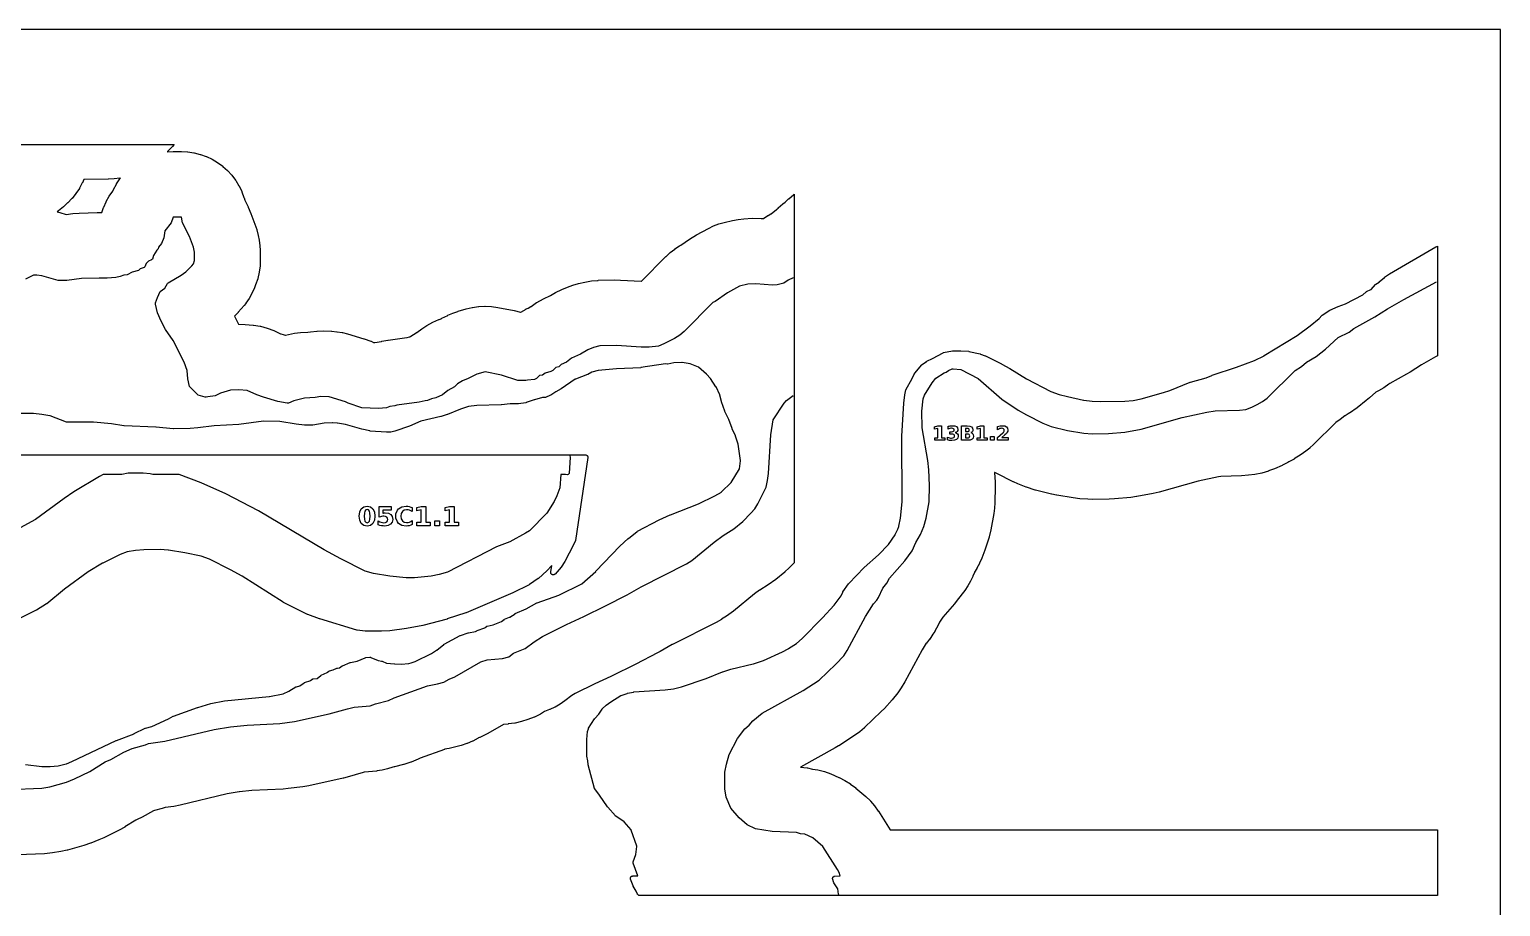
# Model space of a CAD drawing. Header units: millimetres. Extents: x 0 to 841, y 0 to 594.
# Drawn here: x 392.9 to 841, y 326.8 to 594 of the extents above; entities that cross this region are included whole.
import ezdxf

# ---------------------------------------------------------------- set-up
doc = ezdxf.new("R2010")
doc.units = ezdxf.units.MM
for name, color, linetype in [('CUT', 1, 'Continuous'), ('ENGRAVE', 5, 'Continuous'), ('SHEET_EDGE_DO_NOT_CUT', 8, 'Continuous')]:
    doc.layers.add(name, color=color, linetype=linetype)

msp = doc.modelspace()

# ---------------------------------------------------------------- linework, layer by layer
at = {"layer": 'CUT'}
for points in [[(258.76, 558.94), (437, 558.94), (436.52, 558.35), (436.49, 558.31), (435.05, 556.88), (435.03, 556.86), (434.86, 556.7), (434.85, 556.7), (434.86, 556.7), (436.66, 556.78), (436.68, 556.78), (439.15, 556.78), (439.18, 556.78), (441.09, 556.69), (441.14, 556.68), (443.02, 556.41), (443.06, 556.4), (444.91, 555.94), (444.96, 555.92), (446.75, 555.29), (446.79, 555.27), (448.51, 554.46), (448.55, 554.44), (450.19, 553.47), (450.23, 553.44), (451.76, 552.32), (451.8, 552.29), (453.21, 551.02), (453.25, 550.98), (454.53, 549.58), (454.56, 549.55), (455.7, 548.03), (455.73, 547.99), (456.72, 546.36), (456.74, 546.32), (457.57, 544.61), (457.59, 544.57), (458.24, 542.78), (458.26, 542.74), (458.46, 541.98), (458.46, 541.97), (458.46, 541.95), (459.49, 539.93), (459.5, 539.9), (460.37, 537.94), (460.38, 537.92), (461.59, 534.69), (461.6, 534.67), (462.15, 533), (462.16, 532.95), (462.55, 531.24), (462.56, 531.22), (462.83, 529.75), (462.83, 529.73), (463.05, 528.19), (463.05, 528.15), (463.15, 526.6), (463.15, 526.58), (463.21, 524.04), (463.21, 524.02), (463.15, 522.05), (463.15, 522), (462.9, 520.06), (462.89, 520.01), (462.45, 518.11), (462.43, 518.06), (461.8, 516.2), (461.79, 516.17), (461.42, 515.24), (461.41, 515.22), (460.69, 513.61), (460.67, 513.57), (459.81, 512.05), (459.78, 512.01), (458.78, 510.56), (458.77, 510.54), (458.3, 509.92), (458.27, 509.89), (456.48, 507.83), (456.45, 507.8), (455.32, 506.68), (455.32, 506.67), (455.32, 506.66), (456.56, 504.19), (456.57, 504.18), (456.58, 504.18), (458.61, 504.12), (458.64, 504.12), (461.09, 503.88), (461.12, 503.87), (463.2, 503.56), (463.26, 503.55), (465.28, 503.01), (465.34, 502.99), (467.31, 502.24), (467.33, 502.23), (469.42, 501.3), (469.44, 501.29), (470.17, 501.04), (470.18, 501.04), (470.84, 500.84), (470.86, 500.84), (470.87, 500.84), (471.83, 501.08), (471.85, 501.09), (473.63, 501.44), (473.68, 501.45), (475.48, 501.64), (475.5, 501.64), (477.69, 501.77), (477.71, 501.77), (478.48, 501.9), (478.5, 501.9), (480.45, 502.12), (480.49, 502.12), (482.45, 502.14), (482.47, 502.14), (484.94, 502.04), (484.96, 502.04), (486.56, 501.91), (486.6, 501.9), (488.18, 501.64), (488.22, 501.64), (489.78, 501.25), (489.8, 501.24), (494.78, 499.78), (494.81, 499.77), (496.89, 499.03), (496.94, 499.01), (497.7, 498.63), (497.71, 498.63), (497.72, 498.63), (498.12, 498.61), (498.13, 498.61), (498.14, 498.61), (500.1, 498.95), (500.12, 498.96), (500.22, 498.99), (500.27, 499), (502.1, 499.33), (502.12, 499.34), (507.9, 500.12), (507.93, 500.13), (508.69, 500.31), (508.71, 500.32), (508.76, 500.33), (508.77, 500.33), (508.77, 500.33), (508.78, 500.33), (508.79, 500.34), (509.04, 500.53), (509.08, 500.56), (510.67, 501.52), (510.68, 501.53), (510.69, 501.54), (510.82, 501.65), (510.86, 501.68), (512.44, 502.81), (512.46, 502.83), (513.96, 503.79), (513.98, 503.81), (515.73, 504.81), (515.78, 504.84), (517.63, 505.66), (517.65, 505.67), (518.47, 505.98), (518.49, 505.99), (520.32, 506.89), (520.34, 506.9), (521.84, 507.56), (521.88, 507.58), (523.43, 508.11), (523.45, 508.12), (525.93, 508.86), (525.95, 508.87), (527.8, 509.32), (527.85, 509.33), (529.72, 509.6), (529.77, 509.61), (531.65, 509.7), (531.7, 509.7), (533.59, 509.61), (533.64, 509.6), (535.52, 509.32), (535.54, 509.32), (540.5, 508.35), (540.52, 508.34), (542.47, 507.84), (542.48, 507.83), (542.49, 507.84), (542.55, 507.88), (542.59, 507.91), (544.18, 508.81), (544.22, 508.83), (544.76, 509.08), (544.78, 509.09), (545.66, 509.58), (545.68, 509.59), (547.37, 510.79), (547.42, 510.82), (549.51, 511.95), (549.53, 511.97), (551.58, 512.92), (551.59, 512.93), (553.16, 513.81), (553.18, 513.82), (555.05, 514.74), (555.08, 514.75), (556.78, 515.48), (556.8, 515.49), (558.41, 516.1), (558.45, 516.11), (560.1, 516.58), (560.12, 516.58), (562.06, 517.04), (562.09, 517.04), (564.08, 517.4), (564.13, 517.41), (566.16, 517.56), (566.18, 517.57), (571.19, 517.69), (571.21, 517.69), (572.91, 517.65), (572.93, 517.65), (579.27, 517.26), (579.28, 517.26), (579.29, 517.27), (586.78, 524.84), (586.8, 524.86), (588.06, 526.02), (588.09, 526.05), (589.44, 527.09), (589.47, 527.12), (590.9, 528.04), (590.94, 528.06), (591.34, 528.27), (591.36, 528.29), (593.97, 530.13), (594, 530.15), (596.06, 531.42), (596.08, 531.44), (599.71, 533.38), (599.73, 533.39), (601.25, 534.12), (601.29, 534.14), (602.87, 534.74), (602.91, 534.75), (604.54, 535.21), (604.56, 535.22), (607.04, 535.81), (607.06, 535.81), (608.75, 536.14), (608.79, 536.14), (610.5, 536.32), (610.53, 536.32), (613.02, 536.46), (613.06, 536.46), (615.73, 536.44), (615.76, 536.43), (616.43, 536.38), (616.45, 536.38), (616.46, 536.39), (616.5, 536.41), (616.52, 536.42), (617.84, 537.3), (617.89, 537.33), (618.75, 537.79), (618.76, 537.79), (618.78, 537.81), (618.78, 537.81), (618.81, 537.83), (620.49, 539.12), (620.51, 539.14), (620.68, 539.3), (620.68, 539.31), (620.92, 539.56), (620.96, 539.6), (622.4, 540.84), (622.43, 540.87), (623.12, 541.36), (623.13, 541.37), (623.14, 541.38), (624.15, 542.39), (624.18, 542.42), (625.71, 543.67), (625.75, 543.7), (625.84, 543.77), (625.84, 431.46), (624.32, 429.95), (624.31, 429.93), (622.97, 428.72), (622.96, 428.7), (620.24, 426.44), (620.21, 426.42), (617.92, 424.78), (617.89, 424.76), (615.33, 423.18), (615.31, 423.17), (613.73, 422.03), (613.72, 422.02), (607.36, 416.77), (607.33, 416.75), (605.27, 415.27), (605.24, 415.25), (603.72, 414.29), (603.7, 414.28), (602.08, 413.37), (602.06, 413.36), (588.73, 406.65), (588.71, 406.65), (585.05, 404.51), (585.04, 404.51), (584.2, 404.05), (584.19, 404.04), (577.62, 400.63), (577.61, 400.63), (577.24, 400.44), (577.23, 400.44), (570.62, 397.18), (570.61, 397.18), (569.98, 396.88), (569.97, 396.88), (565.1, 394.69), (565.09, 394.69), (559.17, 391.71), (559.14, 391.7), (558.14, 391.05), (558.12, 391.04), (556, 389.43), (555.98, 389.42), (554.54, 388.43), (554.51, 388.41), (553, 387.55), (552.96, 387.53), (551.37, 386.81), (551.35, 386.81), (549.8, 386.18), (549.79, 386.18), (549.78, 386.17), (548.6, 385.43), (548.55, 385.41), (546.72, 384.51), (546.67, 384.49), (544.73, 383.79), (544.71, 383.78), (542.82, 383.2), (542.79, 383.2), (540.81, 382.7), (540.76, 382.69), (538.74, 382.41), (538.72, 382.4), (537.35, 382.28), (537.33, 382.28), (537.32, 382.27), (532.51, 379.5), (532.48, 379.49), (530.04, 378.29), (530, 378.28), (529.72, 378.16), (529.71, 378.16), (529.7, 378.15), (529.56, 378.07), (529.54, 378.06), (527.92, 377.18), (527.88, 377.16), (526.2, 376.44), (526.15, 376.42), (524.4, 375.85), (524.38, 375.85), (522.39, 375.31), (522.37, 375.31), (520.78, 374.95), (520.76, 374.94), (519.37, 374.69), (519.36, 374.68), (519.35, 374.68), (511.94, 371.99), (511.91, 371.98), (511.31, 371.68), (511.29, 371.67), (509.16, 370.75), (509.11, 370.73), (506.89, 370.06), (506.86, 370.05), (504.06, 369.39), (504.03, 369.38), (503.58, 369.22), (503.56, 369.21), (501.99, 368.71), (501.95, 368.7), (500.36, 368.33), (500.32, 368.32), (498.69, 368.09), (498.67, 368.08), (494.88, 367.7), (494.85, 367.7), (494.52, 367.63), (494.51, 367.62), (489.65, 366.24), (489.63, 366.24), (488.52, 365.95), (488.5, 365.95), (478.01, 363.61), (477.99, 363.6), (476.17, 363.29), (476.14, 363.28), (471.73, 362.72), (471.71, 362.72), (470.19, 362.59), (470.17, 362.59), (460.68, 362.13), (460.67, 362.13), (456.84, 361.74), (456.82, 361.74), (453.16, 361.11), (453.14, 361.11), (438.85, 357.69), (438.82, 357.69), (436.87, 357.32), (436.84, 357.32), (434.22, 356.97), (434.21, 356.97), (434.2, 356.96), (433.37, 356.71), (433.35, 356.7), (430.98, 356.07), (430.97, 356.07), (430.96, 356.07), (430.68, 355.94), (430.66, 355.93), (427.26, 354.07), (427.24, 354.06), (425.7, 353.31), (425.68, 353.3), (425.31, 353.14), (425.3, 353.13), (425.29, 353.13), (421.95, 351.03), (421.93, 351.02), (420.2, 350.05), (420.18, 350.04), (415.55, 347.74), (415.53, 347.73), (414.06, 347.08), (414.04, 347.07), (411.56, 346.08), (411.53, 346.07), (409.45, 345.38), (409.42, 345.37), (404.45, 344), (404.42, 344), (402.45, 343.56), (402.42, 343.56), (399.95, 343.15), (399.92, 343.14), (397.47, 342.89), (397.44, 342.89), (389.24, 342.56)], [(391.7, 370.05), (396.67, 369.45), (396.7, 369.45), (399.17, 369.45), (399.2, 369.46), (401.62, 369.69), (401.66, 369.7), (404.13, 370.31), (404.16, 370.32), (405.82, 370.93), (405.84, 370.94), (419.35, 377.38), (419.39, 377.39), (424.8, 379.45), (424.82, 379.46), (428.12, 381.09), (428.17, 381.11), (428.23, 381.13), (430.19, 381.61), (430.2, 381.62), (430.21, 381.62), (435.28, 383.97), (435.3, 383.98), (436.69, 384.77), (436.73, 384.79), (436.77, 384.81), (444.13, 387.48), (444.16, 387.48), (448.13, 388.67), (448.18, 388.69), (452.27, 389.46), (452.31, 389.46), (465.96, 390.8), (465.98, 390.81), (470.19, 391.58), (470.21, 391.59), (470.22, 391.59), (471.94, 392.37), (471.96, 392.38), (474.09, 393.69), (474.14, 393.72), (474.2, 393.74), (475.22, 394.06), (475.23, 394.07), (475.24, 394.07), (476.62, 394.96), (476.67, 394.99), (476.72, 395.01), (478.58, 395.7), (478.59, 395.71), (478.6, 395.71), (479.07, 396.06), (479.11, 396.09), (479.16, 396.12), (479.21, 396.13), (479.26, 396.15), (479.32, 396.16), (480.5, 396.27), (480.52, 396.28), (480.53, 396.28), (481.62, 397.17), (481.67, 397.21), (481.72, 397.24), (483.63, 398.14), (483.64, 398.15), (483.65, 398.16), (484.12, 398.52), (484.17, 398.55), (484.21, 398.58), (484.26, 398.6), (484.31, 398.61), (485.4, 398.87), (485.41, 398.88), (485.43, 398.88), (486.56, 399.38), (486.61, 399.4), (486.66, 399.42), (486.7, 399.42), (487.28, 399.5), (487.29, 399.5), (487.3, 399.51), (488.15, 400.09), (488.2, 400.12), (488.24, 400.14), (490.57, 401.14), (490.63, 401.16), (490.68, 401.17), (492.71, 401.56), (492.73, 401.57), (492.74, 401.57), (495.15, 402.58), (495.2, 402.6), (495.25, 402.61), (495.29, 402.62), (496.6, 402.75), (496.65, 402.76), (496.7, 402.75), (496.75, 402.75), (496.8, 402.73), (496.85, 402.71), (499.16, 401.7), (499.17, 401.7), (499.18, 401.7), (500.15, 401.59), (500.2, 401.58), (500.25, 401.57), (500.29, 401.56), (501.67, 400.98), (501.68, 400.98), (501.7, 400.98), (504.14, 400.7), (504.16, 400.7), (506.09, 400.68), (506.11, 400.68), (508.43, 400.83), (508.44, 400.83), (508.45, 400.83), (509.15, 401.03), (509.16, 401.03), (510.35, 401.46), (510.37, 401.46), (515.38, 403.85), (515.41, 403.87), (516.93, 404.87), (516.95, 404.88), (519.13, 406.65), (519.17, 406.68), (519.21, 406.71), (524.13, 409.33), (524.17, 409.35), (524.21, 409.37), (526.58, 410.15), (526.65, 410.17), (528.74, 410.54), (528.75, 410.55), (528.76, 410.55), (529.21, 410.83), (529.25, 410.86), (529.3, 410.88), (531.65, 411.75), (531.67, 411.76), (531.68, 411.77), (532.1, 412.11), (532.14, 412.13), (532.18, 412.16), (532.22, 412.18), (532.26, 412.19), (532.31, 412.2), (534.16, 412.6), (534.17, 412.6), (534.18, 412.61), (536.64, 413.62), (536.65, 413.63), (536.66, 413.63), (537.48, 414.26), (537.52, 414.29), (537.56, 414.31), (537.6, 414.33), (539.16, 414.94), (539.17, 414.94), (539.18, 414.95), (540.83, 415.99), (540.89, 416.02), (544.17, 417.51), (544.18, 417.52), (547.47, 419.27), (547.5, 419.29), (547.54, 419.3), (554.17, 421.64), (554.2, 421.66), (561.12, 425.12), (561.13, 425.13), (561.14, 425.13), (565.38, 428.91), (565.4, 428.93), (572.74, 436.56), (572.76, 436.58), (575.28, 438.93), (575.32, 438.96), (578.03, 441.09), (578.07, 441.12), (578.11, 441.14), (584.7, 444.56), (584.72, 444.57), (588.11, 446.13), (588.14, 446.14), (596.67, 449.43), (596.69, 449.44), (601.65, 451.9), (601.66, 451.9), (603.67, 453.07), (603.68, 453.08), (603.7, 453.09), (606.66, 455.95), (606.67, 455.96), (606.67, 455.97), (609.19, 460.11), (609.2, 460.13), (609.2, 460.14), (609.48, 462.61), (609.48, 462.63), (609.48, 462.64), (608.73, 467.63), (608.73, 467.64), (608.73, 467.65), (607.95, 470.13), (607.94, 470.16), (606.95, 472.35), (606.93, 472.39), (605.94, 475.13), (605.93, 475.15), (604.76, 477.64), (604.74, 477.68), (603.68, 480.56), (603.66, 480.62), (603.22, 482.61), (603.22, 482.62), (603.21, 482.64), (602.03, 485.09), (602.01, 485.12), (600.38, 487.63), (600.37, 487.64), (600.36, 487.64), (599.16, 488.95), (599.14, 488.97), (596.68, 491.06), (596.67, 491.06), (596.65, 491.07), (594.18, 492.14), (594.17, 492.14), (594.15, 492.15), (591.68, 492.58), (591.67, 492.58), (591.65, 492.58), (589.18, 492.45), (589.17, 492.45), (589.16, 492.45), (587.38, 492.05), (587.33, 492.05), (587.28, 492.04), (587.23, 492.04), (586.66, 492.09), (586.65, 492.09), (586.64, 492.09), (579.15, 490.96), (579.1, 490.95), (571.68, 490.63), (571.67, 490.63), (566.15, 490.12), (566.14, 490.12), (566.13, 490.12), (564.18, 489.61), (564.17, 489.61), (564.16, 489.6), (562.94, 488.91), (562.9, 488.89), (562.87, 488.87), (559.18, 487.49), (559.17, 487.49), (559.16, 487.48), (554.9, 484.5), (554.85, 484.47), (553.22, 483.62), (553.2, 483.61), (551.76, 482.61), (551.71, 482.58), (551.66, 482.56), (550.04, 481.91), (549.99, 481.9), (549.94, 481.89), (549.89, 481.88), (549.16, 481.83), (549.15, 481.82), (549.14, 481.82), (546.69, 481.19), (546.67, 481.18), (544.21, 480.3), (544.17, 480.28), (544.11, 480.27), (541.91, 479.96), (541.85, 479.96), (539.38, 479.9), (539.36, 479.9), (536.65, 479.59), (536.6, 479.59), (529.21, 479.46), (529.18, 479.46), (526.68, 479.08), (526.67, 479.08), (526.66, 479.08), (524.19, 478.3), (524.17, 478.29), (520.2, 476.67), (520.16, 476.65), (518.29, 476.07), (518.25, 476.06), (512.12, 474.69), (512.11, 474.68), (512.09, 474.68), (508.67, 473.1), (508.62, 473.09), (504.21, 471.6), (504.17, 471.59), (502.98, 471.29), (502.92, 471.28), (502.85, 471.28), (501.66, 471.28), (501.62, 471.28), (496.65, 471.66), (496.59, 471.67), (494.16, 472.18), (494.12, 472.19), (489.16, 473.64), (489.13, 473.65), (486.71, 474.08), (486.68, 474.08), (485.17, 474.14), (485.15, 474.14), (482.72, 474.06), (482.68, 474.06), (479.21, 473.49), (479.17, 473.48), (479.12, 473.48), (476.73, 473.49), (476.68, 473.49), (474.16, 473.75), (474.13, 473.75), (469.21, 474.58), (469.18, 474.59), (464.18, 474.7), (464.17, 474.7), (464.16, 474.7), (456.71, 473.69), (456.68, 473.69), (449.18, 473.2), (449.17, 473.2), (444.18, 472.61), (444.16, 472.61), (441.87, 472.42), (441.83, 472.42), (436.73, 472.37), (436.68, 472.37), (431.45, 472.84), (431.43, 472.84), (421.75, 473.21), (421.68, 473.21), (417.94, 473.84), (417.93, 473.85), (412.44, 474.38), (412.41, 474.39), (404.33, 474.36), (404.28, 474.36), (404.24, 474.37), (404.19, 474.38), (404.15, 474.39), (399.18, 476.26), (399.17, 476.26), (399.16, 476.26), (396.69, 476.73), (396.67, 476.73), (394.16, 477.03), (394.13, 477.03), (389.82, 477.02)], [(207.12, 464.39), (562.19, 464.39), (562.19, 464.39), (562.24, 464.39), (562.3, 464.38), (562.35, 464.37), (562.61, 464.28), (562.66, 464.26), (562.7, 464.23), (562.75, 464.2), (562.79, 464.17), (562.82, 464.13), (562.86, 464.09), (562.89, 464.05), (562.91, 464.01), (562.93, 463.97), (562.95, 463.93), (562.97, 463.86), (562.99, 463.82), (563, 463.77), (563, 463.72), (563, 463.67), (562.99, 463.63), (559.19, 438.28), (559.19, 438.24), (559.17, 438.19), (559.16, 438.15), (558.65, 436.99), (558.63, 436.96), (555.96, 431.91), (555.94, 431.87), (554.87, 430.22), (554.85, 430.18), (554.82, 430.15), (552.99, 428.09), (552.96, 428.06), (552.92, 428.03), (552.89, 428), (552.85, 427.98), (552.72, 427.91), (552.67, 427.89), (552.63, 427.87), (552.58, 427.86), (552.53, 427.85), (552.48, 427.85), (552.37, 427.85), (552.32, 427.85), (552.27, 427.86), (552.22, 427.87), (552.18, 427.89), (552.13, 427.91), (552.03, 427.96), (551.99, 427.99), (551.95, 428.02), (551.91, 428.05), (551.88, 428.08), (551.85, 428.12), (551.79, 428.22), (551.76, 428.26), (551.74, 428.31), (551.72, 428.35), (551.71, 428.4), (551.7, 428.45), (551.69, 428.63), (551.68, 428.67), (551.68, 428.71), (551.69, 428.75), (551.98, 430.7), (551.98, 430.71), (551.98, 430.71), (550.5, 429.06), (550.47, 429.02), (547.96, 426.76), (547.9, 426.71), (545.17, 424.87), (545.12, 424.84), (540.18, 422.38), (540.16, 422.37), (525.92, 416.25), (525.87, 416.23), (520.18, 414.4), (520.16, 414.39), (512.73, 412.42), (512.7, 412.41), (507.73, 411.46), (507.7, 411.46), (502.68, 410.79), (502.65, 410.79), (500.18, 410.64), (500.15, 410.64), (495.27, 410.64), (495.21, 410.64), (492.73, 410.95), (492.69, 410.96), (492.65, 410.97), (481.32, 414.4), (481.29, 414.41), (477.68, 415.76), (477.63, 415.78), (470.25, 419.45), (470.2, 419.48), (457.69, 427.4), (457.68, 427.4), (454.19, 429.4), (454.17, 429.4), (447.73, 432.64), (447.7, 432.65), (445.18, 433.51), (445.16, 433.52), (440.21, 434.59), (440.2, 434.59), (435.22, 435.38), (435.2, 435.38), (432.71, 435.53), (432.7, 435.53), (427.72, 435.48), (427.7, 435.48), (425.22, 435.28), (425.2, 435.27), (422.7, 434.86), (422.69, 434.86), (422.68, 434.86), (420.54, 434.09), (420.52, 434.08), (415.22, 431.45), (415.2, 431.44), (410.83, 428.79), (410.82, 428.78), (403.61, 423.51), (403.6, 423.5), (398.18, 419.03), (398.12, 418.99), (395, 417.07), (394.96, 417.05), (390.06, 414.61)]]:
    msp.add_lwpolyline(points, dxfattribs=at)
for points in [[(404.1, 537.64), (406.12, 537.91), (406.15, 537.91), (408.06, 538.06), (408.08, 538.07), (413.48, 538.25), (413.5, 538.25), (414.67, 538.25), (414.68, 538.25), (414.98, 538.24), (415, 538.24), (415, 538.25), (415.5, 539.78), (415.52, 539.82), (416.27, 541.52), (416.29, 541.57), (417.2, 543.19), (417.22, 543.23), (418.29, 544.77), (418.3, 544.78), (418.41, 544.93), (418.42, 544.94), (418.42, 544.95), (418.53, 545.2), (418.55, 545.24), (419.4, 546.87), (419.43, 546.91), (420.43, 548.46), (420.46, 548.5), (420.66, 548.75), (420.66, 548.75), (420.65, 548.75), (420.52, 548.72), (420.47, 548.71), (418.74, 548.45), (418.7, 548.45), (416.95, 548.35), (416.92, 548.35), (409.44, 548.25), (409.43, 548.25), (409.43, 548.23), (409.03, 547.28), (409.01, 547.24), (408.13, 545.6), (408.11, 545.56), (407.08, 544.02), (407.06, 543.98), (405.89, 542.54), (405.86, 542.51), (404.55, 541.18), (404.53, 541.16), (403.25, 539.97), (403.24, 539.96), (401.76, 538.72), (401.72, 538.69), (401.31, 538.41), (401.3, 538.4), (401.32, 538.4), (402.17, 538.19), (402.19, 538.18), (404.08, 537.64), (404.09, 537.64), (404.1, 537.64)], [(578.51, 330.19), (578.46, 330.21), (578.41, 330.24), (578.37, 330.27), (578.33, 330.3), (578.19, 330.44), (578.16, 330.48), (578.13, 330.51), (578.1, 330.55), (578.08, 330.6), (577.68, 331.49), (577.67, 331.51), (576.8, 332.99), (576.78, 333.03), (576.77, 333.07), (575.98, 335.17), (575.96, 335.21), (575.95, 335.27), (575.95, 335.32), (575.95, 335.37), (575.95, 335.42), (575.96, 335.47), (576, 335.63), (576.02, 335.67), (576.04, 335.72), (576.06, 335.76), (576.09, 335.8), (576.12, 335.84), (576.15, 335.87), (576.19, 335.9), (576.33, 336), (576.37, 336.03), (576.41, 336.05), (576.46, 336.07), (576.51, 336.08), (576.56, 336.09), (576.61, 336.1), (578.24, 336.13), (578.25, 336.13), (578.25, 336.14), (576.8, 339.97), (576.78, 340.02), (576.77, 340.07), (576.77, 340.11), (576.77, 340.16), (576.77, 340.21), (576.79, 340.34), (576.8, 340.39), (576.81, 340.43), (577.58, 342.61), (577.58, 342.63), (577.58, 342.64), (577.95, 345.13), (577.95, 345.14), (577.95, 345.15), (576.19, 350.11), (576.19, 350.12), (576.18, 350.13), (574.06, 352.62), (574.06, 352.62), (574.05, 352.63), (571.53, 354.3), (571.49, 354.32), (571.46, 354.35), (571.43, 354.38), (569.04, 357.1), (569, 357.15), (566.55, 360.72), (566.55, 360.73), (565.09, 362.62), (565.06, 362.66), (565.04, 362.71), (565.02, 362.75), (565, 362.8), (563.08, 370), (563.07, 370.05), (563.07, 370.1), (563, 371.16), (563, 371.16), (563, 371.17), (562.7, 372.58), (562.69, 372.63), (562.68, 372.68), (562.63, 377.64), (562.63, 377.7), (562.89, 380.07), (562.9, 380.12), (562.91, 380.17), (563.16, 380.97), (563.18, 381.01), (563.2, 381.05), (563.22, 381.09), (565.06, 383.97), (565.09, 384), (565.11, 384.03), (566.3, 385.35), (566.31, 385.36), (566.31, 385.37), (567.31, 386.91), (567.34, 386.96), (567.39, 387), (568.57, 388.12), (568.61, 388.15), (569.94, 389.14), (569.98, 389.17), (573.06, 391.04), (573.11, 391.06), (573.15, 391.08), (574.95, 391.73), (575.02, 391.75), (576.92, 392.15), (576.99, 392.16), (586.55, 392.8), (586.56, 392.8), (589.05, 393.1), (589.08, 393.11), (591.51, 393.7), (591.54, 393.7), (599.03, 396.28), (599.04, 396.28), (604.05, 398.31), (604.09, 398.32), (606.55, 399.07), (606.58, 399.08), (613.39, 400.76), (613.4, 400.76), (616.5, 401.74), (616.53, 401.76), (622.25, 404.42), (622.26, 404.42), (624.05, 405.35), (624.06, 405.36), (626.53, 406.92), (626.54, 406.93), (626.55, 406.93), (628.24, 408.43), (628.25, 408.45), (634.47, 414.7), (634.48, 414.71), (638, 418.64), (638.01, 418.65), (640.17, 421.46), (640.18, 421.47), (640.18, 421.48), (640.65, 422.58), (640.67, 422.62), (640.7, 422.66), (642.38, 425.14), (642.41, 425.17), (642.44, 425.2), (647.16, 430.09), (647.19, 430.12), (651.52, 433.97), (651.54, 433.98), (654.55, 437.1), (654.56, 437.11), (654.57, 437.12), (656.57, 440.08), (656.58, 440.09), (656.58, 440.1), (657.38, 441.79), (657.39, 441.8), (657.71, 442.61), (657.72, 442.63), (657.72, 442.64), (658.19, 445.1), (658.19, 445.12), (658.68, 450.09), (658.68, 450.12), (658.66, 470.09), (658.66, 470.12), (659.23, 480.1), (659.24, 480.12), (659.49, 482.64), (659.49, 482.68), (659.5, 482.71), (659.89, 484.24), (659.9, 484.29), (659.92, 484.33), (659.94, 484.37), (661.69, 487.43), (661.71, 487.45), (662.46, 489.16), (662.49, 489.2), (662.51, 489.24), (662.54, 489.28), (664.69, 491.83), (664.72, 491.87), (664.75, 491.9), (664.79, 491.92), (666.14, 492.87), (666.18, 492.89), (666.22, 492.91), (667.97, 493.71), (667.99, 493.71), (671.21, 495.49), (671.26, 495.51), (671.31, 495.53), (671.36, 495.54), (674.07, 496.06), (674.11, 496.06), (674.16, 496.07), (676.55, 496.09), (676.59, 496.09), (679, 495.94), (679.04, 495.93), (679.08, 495.93), (682.48, 495.14), (682.54, 495.12), (684.05, 494.56), (684.1, 494.54), (689.02, 492.08), (689.04, 492.07), (691.51, 490.7), (691.54, 490.69), (696.55, 487.56), (696.56, 487.55), (704.01, 483.7), (704.04, 483.69), (706.55, 482.78), (706.57, 482.78), (709.04, 482.13), (709.05, 482.13), (714.01, 481.05), (714.04, 481.05), (716.55, 480.74), (716.57, 480.74), (719.05, 480.64), (719.06, 480.64), (726.51, 480.73), (726.54, 480.74), (729.05, 481), (729.07, 481), (731.55, 481.47), (731.57, 481.48), (738.32, 483.35), (738.33, 483.35), (740.21, 483.96), (740.23, 483.97), (746.47, 486.51), (746.53, 486.53), (751.34, 487.81), (751.35, 487.81), (751.36, 487.82), (753.08, 488.6), (753.13, 488.63), (760.59, 491.06), (760.6, 491.06), (766, 493.13), (766.02, 493.14), (769.02, 494.61), (769.04, 494.62), (779.05, 500.77), (779.06, 500.78), (783.01, 503.67), (783.02, 503.68), (785.7, 505.92), (785.72, 505.95), (786.53, 506.83), (786.56, 506.87), (786.59, 506.89), (786.63, 506.92), (788.97, 508.43), (789.03, 508.47), (791.49, 509.6), (791.53, 509.62), (793.76, 510.42), (793.79, 510.44), (799.01, 513.17), (799.02, 513.17), (799.03, 513.18), (800.07, 514.05), (800.12, 514.09), (800.17, 514.12), (801.53, 514.78), (801.54, 514.79), (801.55, 514.79), (802.86, 516.26), (802.89, 516.29), (802.92, 516.32), (802.96, 516.35), (804.03, 517.05), (804.04, 517.06), (804.05, 517.06), (805.61, 518.46), (805.65, 518.5), (807.13, 519.55), (807.17, 519.58), (821.33, 527.72), (821.39, 527.75), (821.83, 527.93), (821.83, 494.57), (821.22, 494.25), (821.22, 494.24), (816.91, 491.8), (816.9, 491.79), (813.51, 489.62), (813.5, 489.61), (812.38, 488.94), (812.37, 488.94), (807.3, 486.13), (807.29, 486.13), (807.28, 486.12), (807.01, 485.92), (806.99, 485.9), (805.48, 484.86), (805.44, 484.83), (803.85, 483.94), (803.83, 483.93), (803.01, 483.51), (803, 483.51), (802.99, 483.5), (801.1, 481.78), (801.09, 481.77), (800.09, 480.92), (800.08, 480.91), (797.33, 478.72), (797.3, 478.7), (794.95, 477.09), (794.92, 477.07), (793.64, 476.32), (793.63, 476.32), (793.62, 476.31), (793.57, 476.26), (793.55, 476.25), (792.18, 475.15), (792.14, 475.13), (790.79, 474.23), (790.78, 474.22), (790.77, 474.21), (784.03, 467.52), (784.02, 467.51), (782.92, 466.5), (782.89, 466.48), (781.72, 465.55), (781.7, 465.54), (780.27, 464.5), (780.25, 464.48), (778.14, 463.14), (778.12, 463.13), (776.54, 462.26), (776.53, 462.25), (776.2, 462.07), (776.19, 462.07), (774.55, 461.21), (774.52, 461.19), (772.16, 460.14), (772.13, 460.13), (770.36, 459.48), (770.33, 459.47), (768.28, 458.84), (768.23, 458.83), (766.13, 458.42), (766.1, 458.42), (764.22, 458.16), (764.2, 458.16), (762.12, 457.99), (762.09, 457.99), (755.79, 457.81), (755.76, 457.8), (755.05, 457.7), (755.04, 457.7), (748.87, 456.36), (748.85, 456.35), (736.98, 453.01), (736.96, 453.01), (735.16, 452.59), (735.14, 452.59), (730.16, 451.68), (730.14, 451.68), (728.41, 451.44), (728.39, 451.44), (723.38, 450.97), (723.36, 450.97), (721.76, 450.89), (721.74, 450.89), (716.79, 450.83), (716.77, 450.83), (715.31, 450.87), (715.29, 450.87), (712.82, 451.03), (712.8, 451.03), (710.81, 451.26), (710.78, 451.26), (705.8, 452.08), (705.78, 452.09), (704.28, 452.4), (704.26, 452.4), (699.3, 453.63), (699.26, 453.64), (696.55, 454.52), (696.51, 454.53), (694, 455.55), (693.98, 455.56), (692.59, 456.19), (692.58, 456.2), (687.61, 458.68), (687.6, 458.69), (686.92, 459.05), (686.9, 459.05), (686.9, 459.04), (687.04, 456.04), (687.04, 456.03), (687.06, 454.76), (687.06, 454.75), (686.97, 449.78), (686.97, 449.76), (686.88, 448.15), (686.87, 448.11), (686.65, 446.51), (686.64, 446.49), (685.73, 441.54), (685.72, 441.51), (685.21, 439.39), (685.2, 439.37), (684.45, 436.85), (684.44, 436.84), (683.95, 435.41), (683.95, 435.39), (682.99, 432.92), (682.98, 432.9), (682.31, 431.36), (682.29, 431.32), (681.48, 429.84), (681.47, 429.82), (680.76, 428.62), (680.74, 428.59), (680.24, 427.4), (680.23, 427.38), (679.54, 425.91), (679.52, 425.88), (678.72, 424.48), (678.7, 424.45), (677.78, 423.11), (677.77, 423.1), (675.52, 420.1), (675.51, 420.09), (674.63, 419), (674.62, 418.99), (671.13, 414.98), (671.11, 414.96), (670.08, 413.44), (670.07, 413.43), (670.07, 413.43), (669.66, 412.55), (669.65, 412.53), (668.64, 410.64), (668.63, 410.61), (668.11, 409.76), (668.1, 409.74), (667.13, 408.29), (667.1, 408.26), (666.1, 407.01), (666.08, 406.99), (664.82, 405.01), (664.81, 405), (659.56, 395.26), (659.54, 395.24), (658.46, 393.46), (658.45, 393.44), (657.42, 391.94), (657.4, 391.91), (655.7, 389.77), (655.68, 389.74), (653.32, 387.16), (653.31, 387.14), (652.37, 386.18), (652.36, 386.17), (647.28, 381.3), (647.26, 381.28), (645.83, 380.04), (645.79, 380.01), (644.25, 378.91), (644.23, 378.9), (639.39, 375.79), (639.38, 375.78), (638.3, 375.14), (638.28, 375.13), (627.72, 369.26), (627.71, 369.26), (627.72, 369.26), (629.82, 369.03), (629.88, 369.02), (631.4, 368.67), (631.42, 368.67), (633.04, 368.42), (633.09, 368.41), (635.03, 367.91), (635.08, 367.89), (636.98, 367.19), (637, 367.18), (639.48, 366.1), (639.5, 366.09), (641.27, 365.22), (641.31, 365.19), (642.98, 364.15), (643.02, 364.12), (644.58, 362.91), (644.6, 362.9), (647.63, 360.29), (647.64, 360.27), (649.04, 358.95), (649.07, 358.91), (650.32, 357.47), (650.35, 357.43), (651.46, 355.86), (651.48, 355.84), (655.1, 350.14), (655.1, 350.13), (655.12, 350.12), (821.83, 350.12), (821.83, 330.12), (578.83, 330.12), (578.77, 330.13), (578.72, 330.14), (578.56, 330.18), (578.51, 330.19)]]:
    msp.add_lwpolyline(points, close=True, dxfattribs=at)
at = {"layer": 'ENGRAVE'}
for points in [[(625.54, 518.36), (624.01, 517.62), (622.64, 516.66), (620.62, 516.17), (619.21, 516.11), (614.19, 516.5), (611.67, 516.35), (609.17, 515.76), (605.52, 513.8), (601.73, 511.12), (601.01, 510.78), (592.33, 502.01), (591, 500.87), (589.39, 499.86), (586.16, 498.18), (584.47, 497.48), (581.7, 497.22), (579.19, 497.23), (571.68, 497.69), (566.65, 497.57), (564.68, 497.11), (562.95, 496.37), (560.71, 495.11), (557.98, 493.84), (556.48, 492.63), (554.91, 491.88), (554.16, 491.26), (553.28, 491.01), (552.35, 490.13), (551.75, 489.78), (550.01, 489.28), (549.16, 488.65), (548.27, 488.52), (547.3, 487.66), (546.7, 487.38), (544.6, 487.19), (544.06, 487.01), (541.7, 487.09), (536.64, 488.72), (531.67, 489.7), (529.17, 488.95), (526.5, 487.64), (524.8, 486.99), (523.28, 486.01), (522.36, 485.11), (520.29, 484), (518.69, 482.65), (516.67, 481.73), (515.34, 481.46), (514.16, 480.92), (513.41, 480.88), (511.63, 480.44), (504.8, 479.52), (504.17, 479.31), (502.66, 479.13), (501.63, 478.77), (499.21, 478.55), (494.13, 478.75), (490.02, 480.1), (489.15, 480.59), (484.15, 482.06), (481.67, 482.15), (479.88, 481.87), (476.67, 481.68), (473.44, 480.87), (471.8, 480.19), (471.45, 480.17), (468.6, 480.66), (464.18, 481.96), (462.15, 482.64), (459.17, 483.97), (456.69, 484.21), (454.17, 484.13), (451.1, 483.19), (449.45, 482.35), (447.2, 482.11), (446.7, 481.94), (446.4, 481.98), (444.34, 482.62), (444.04, 482.8), (441.82, 484.97), (441.65, 485.21), (441.11, 487.57), (440.91, 490.12), (440.01, 492.6), (436.68, 499.21), (434.36, 502.58), (433.07, 505.13), (431.86, 507.63), (431.3, 510.35), (431.33, 510.66), (431.9, 512.35), (432.74, 514.15), (434.11, 515.13), (434.97, 516.56), (435.17, 516.78), (439.15, 519.13), (440.5, 520.14), (442.35, 521.98), (442.83, 522.63), (443.21, 523.58), (443.16, 526.14), (442.88, 527.62), (441.66, 530.87), (439.52, 535.1), (439.17, 536.78), (436.67, 536.78), (436.07, 535.09), (434.18, 532.62), (433.8, 530.49), (433.13, 528.8), (432.26, 527.62), (432.07, 527.15), (431.67, 526.76), (430.73, 525.14), (430.38, 524.05), (430.12, 523.8), (429.17, 523.36), (428.43, 522.64), (428, 521.65), (427.81, 521.43), (426.67, 521.02), (426.09, 520.55), (424.17, 520.06), (422.66, 519.2), (421.67, 519.15), (420.58, 518.68), (419.19, 518.46), (416.62, 518.19), (414.16, 518.26), (408.73, 518.08), (404.25, 517.49), (401.63, 517.54), (396.67, 518.96), (395.13, 519.16), (394.17, 519.1), (391.67, 517.91)], [(639.39, 330.43), (639.29, 330.53), (639.1, 332.15), (637.93, 333.99), (637.5, 335.3), (637.62, 335.79), (638.02, 336.09), (639.84, 336.13), (639.52, 337.15), (639.03, 338.13), (634.59, 345.12), (631.54, 347.75), (629.04, 348.83), (627.71, 348.96), (626.54, 349.31), (619.08, 349.64), (614.08, 350.43), (611.52, 351.68), (609.04, 353.8), (606.57, 356.78), (605.09, 360.09), (604.73, 362.67), (604.72, 367.7), (605.23, 370.15), (606.07, 373.1), (608.56, 378.02), (610.77, 380.9), (612.11, 382.09), (613.27, 383.4), (616.08, 385.68), (628.58, 392.62), (633.43, 395.73), (638.53, 400.62), (640.91, 403.22), (641.95, 404.75), (647.56, 415.15), (650.04, 419.04), (651, 420.13), (651.53, 420.99), (652.85, 423.82), (654.03, 425.33), (654.89, 426.78), (659.53, 432.12), (661.79, 435.13), (662.86, 437.67), (664.33, 440.13), (665.29, 442.61), (666.06, 445.15), (666.97, 450.13), (667.06, 455.11), (666.85, 459.83), (666.52, 462.66), (664.78, 472.63), (664.72, 477.67), (665.15, 481.43), (665.54, 482.62), (667.84, 486.29), (668.98, 487.77), (671.48, 489.41), (672.11, 489.56), (672.85, 490.14), (673.94, 490.61), (674.24, 490.65), (676.61, 490.4), (681.89, 487.62), (689.06, 481.39), (694.03, 477.98), (696.55, 476.57), (701.53, 474.08), (704.07, 473.05), (709.06, 471.82), (714.06, 470.99), (716.56, 470.83), (721.53, 470.89), (726.56, 471.35), (731.56, 472.27), (744.02, 475.77), (751.52, 477.4), (754.08, 477.76), (761.52, 477.98), (763.43, 478.24), (765.23, 478.9), (766.89, 479.77), (768.48, 480.65), (769.94, 481.71), (778.39, 490.1), (780.37, 491.29), (781.89, 492.62), (784.85, 494.35), (787.63, 496.56), (791.56, 500.15), (794.86, 501.8), (796.32, 502.92), (802.7, 506.45), (806.56, 508.92), (811.55, 511.75), (821.53, 517.11)], [(386.67, 362.47), (396.64, 362.87), (399.15, 363.29), (404.15, 364.66), (406.65, 365.66), (411.3, 367.96), (415.93, 370.87), (417.68, 371.63), (421.69, 373.82), (424.17, 374.96), (428.23, 376.04), (429.21, 376.47), (434.19, 377.14), (449.14, 380.72), (454.14, 381.57), (459.19, 382.08), (469.21, 382.57), (473.65, 383.13), (484.16, 385.47), (489.76, 387.07), (491.84, 387.49), (496.67, 387.98), (498.27, 388.57), (502.27, 389.52), (503.97, 390.38), (514.11, 394.05), (517.16, 394.61), (519.17, 395.16), (520.7, 396.09), (522.51, 396.82), (530.44, 401.39), (532.37, 401.92), (536.97, 402.33), (538.88, 402.91), (540.35, 403.94), (543.92, 405.37), (546.64, 407.44), (549.2, 409.09), (556.51, 412.76), (561.79, 415.13), (568.4, 418.38), (574.98, 421.8), (579.19, 424.24), (593.08, 431.23), (594.63, 432.2), (601.48, 437.84), (604.19, 439.82), (607.44, 441.81), (610.18, 444.09), (612.68, 446.59), (613.84, 447.99), (614.8, 449.51), (617.28, 454.51), (617.75, 456.56), (618.02, 458.75), (618.76, 470.5), (619.48, 475.04), (622.79, 480.16), (623.47, 480.94), (625.54, 482.47)], [(557.46, 464.09), (557.63, 463.74), (557.28, 458.76), (557.02, 458.42), (556.69, 458.28), (556.17, 458.39), (554.78, 458.39), (554.47, 454.4), (553.59, 451.94), (552.71, 450.17), (550.49, 446.6), (545.19, 441.3), (544.03, 440.5), (539.22, 437.92), (535.18, 436.34), (520.19, 428.7), (517.74, 427.91), (515.22, 427.45), (510.16, 426.97), (507.66, 426.97), (502.66, 427.39), (497.74, 428.25), (495.19, 429.01), (487.71, 432.7), (482.7, 435.46), (462.68, 447.36), (452.68, 452.52), (445.2, 455.91), (438.53, 458.39), (430.48, 458.39), (429.69, 458.59), (427.56, 458.84), (423.01, 458.84), (421.09, 458.4), (415.37, 458.39), (414.24, 457.83), (406.44, 453.13), (403.47, 451.11), (394.79, 444.72), (386.71, 440.38)]]:
    msp.add_lwpolyline(points, dxfattribs=at)
for points in [[(668.64, 469.6), (669.64, 469.6), (669.64, 472.43), (668.61, 472.22), (668.61, 472.98), (669.63, 473.19), (670.7, 473.19), (670.7, 469.6), (671.7, 469.6), (671.7, 468.82), (668.64, 468.82), (668.64, 469.6)], [(674.91, 471.18), (675.3, 471.02), (675.58, 470.78), (675.75, 470.46), (675.81, 470.06), (675.68, 469.49), (675.31, 469.07), (674.7, 468.82), (673.86, 468.73), (673.52, 468.75), (673.18, 468.79), (672.85, 468.86), (672.51, 468.95), (672.51, 469.82), (672.83, 469.68), (673.14, 469.58), (673.45, 469.52), (673.76, 469.5), (674.15, 469.54), (674.44, 469.66), (674.62, 469.85), (674.68, 470.1), (674.62, 470.37), (674.44, 470.56), (674.13, 470.67), (673.71, 470.71), (673.26, 470.71), (673.26, 471.44), (673.74, 471.44), (674.11, 471.47), (674.37, 471.57), (674.53, 471.74), (674.58, 471.98), (674.53, 472.2), (674.38, 472.36), (674.13, 472.47), (673.8, 472.5), (673.53, 472.49), (673.25, 472.44), (672.98, 472.37), (672.7, 472.26), (672.7, 473.09), (673.03, 473.17), (673.36, 473.23), (673.69, 473.26), (674.01, 473.27), (674.75, 473.2), (675.28, 472.99), (675.6, 472.64), (675.71, 472.15), (675.66, 471.8), (675.5, 471.52), (675.25, 471.31), (674.91, 471.18)], [(679.68, 471.16), (680, 471.01), (680.24, 470.77), (680.39, 470.45), (680.44, 470.07), (680.33, 469.52), (680.01, 469.13), (679.47, 468.9), (678.71, 468.82), (676.84, 468.82), (676.84, 473.19), (678.53, 473.19), (679.32, 473.13), (679.85, 472.92), (680.16, 472.56), (680.26, 472.04), (680.22, 471.74), (680.11, 471.49), (679.93, 471.3), (679.68, 471.16)], [(678.59, 471.5), (678.82, 471.53), (678.99, 471.62), (679.1, 471.76), (679.13, 471.96), (679.1, 472.16), (678.99, 472.31), (678.82, 472.4), (678.59, 472.43), (677.97, 472.43), (677.97, 471.5), (678.59, 471.5)], [(678.63, 469.59), (678.92, 469.62), (679.14, 469.73), (679.27, 469.91), (679.31, 470.16), (679.27, 470.41), (679.14, 470.59), (678.93, 470.7), (678.63, 470.73), (677.97, 470.73), (677.97, 469.59), (678.63, 469.59)], [(681.56, 469.6), (682.56, 469.6), (682.56, 472.43), (681.54, 472.22), (681.54, 472.98), (682.55, 473.19), (683.63, 473.19), (683.63, 469.6), (684.62, 469.6), (684.62, 468.82), (681.56, 468.82), (681.56, 469.6)], [(689.04, 469.65), (690.97, 469.65), (690.97, 468.82), (687.79, 468.82), (687.79, 469.65), (689.38, 471.06), (689.57, 471.25), (689.7, 471.44), (689.78, 471.62), (689.8, 471.82), (689.75, 472.1), (689.6, 472.32), (689.36, 472.46), (689.05, 472.5), (688.77, 472.47), (688.47, 472.39), (688.15, 472.25), (687.8, 472.05), (687.8, 473.02), (688.18, 473.13), (688.55, 473.21), (688.92, 473.26), (689.28, 473.27), (689.98, 473.19), (690.5, 472.93), (690.83, 472.51), (690.94, 471.96), (690.89, 471.62), (690.75, 471.3), (690.47, 470.94), (689.98, 470.47), (689.04, 469.65)], [(685.65, 469.95), (686.7, 469.95), (686.7, 468.82), (685.65, 468.82), (685.65, 469.95)], [(498.15, 445.73), (498, 444.45), (497.53, 443.49), (496.77, 442.9), (495.76, 442.71), (494.73, 442.9), (493.98, 443.49), (493.51, 444.45), (493.35, 445.73), (493.51, 447.02), (493.98, 447.97), (494.73, 448.56), (495.76, 448.76), (496.77, 448.56), (497.53, 447.97), (498, 447.02), (498.15, 445.73)], [(499.38, 448.65), (503.12, 448.65), (503.12, 447.55), (500.58, 447.55), (500.58, 446.64), (500.76, 446.68), (500.93, 446.72), (501.11, 446.73), (501.29, 446.74), (502.24, 446.61), (502.95, 446.21), (503.4, 445.57), (503.54, 444.72), (503.38, 443.88), (502.9, 443.24), (502.13, 442.84), (501.1, 442.71), (500.61, 442.73), (500.12, 442.8), (499.64, 442.92), (499.15, 443.09), (499.15, 444.28), (499.62, 444.04), (500.06, 443.87), (500.47, 443.76), (500.87, 443.73), (501.35, 443.8), (501.73, 444), (501.96, 444.31), (502.04, 444.72), (501.96, 445.13), (501.73, 445.45), (501.35, 445.65), (500.87, 445.71), (500.53, 445.69), (500.17, 445.63), (499.79, 445.52), (499.38, 445.37), (499.38, 448.65)], [(509.46, 443.14), (509.04, 442.95), (508.6, 442.82), (508.14, 442.73), (507.66, 442.71), (506.36, 442.91), (505.35, 443.52), (504.98, 443.96), (504.55, 445.07), (504.5, 445.73), (504.55, 446.39), (504.98, 447.5), (505.35, 447.94), (506.36, 448.55), (507.66, 448.76), (508.14, 448.73), (508.6, 448.65), (509.04, 448.51), (509.46, 448.32), (509.46, 447.12), (509.05, 447.36), (508.64, 447.53), (508.22, 447.63), (507.78, 447.67), (507.06, 447.54), (506.52, 447.15), (506.17, 446.54), (506.06, 445.73), (506.17, 444.92), (506.52, 444.31), (507.06, 443.92), (507.78, 443.8), (508.22, 443.83), (508.64, 443.93), (509.05, 444.1), (509.46, 444.35), (509.46, 443.14)], [(510.91, 443.86), (512.24, 443.86), (512.24, 447.63), (510.88, 447.35), (510.88, 448.37), (512.23, 448.65), (513.66, 448.65), (513.66, 443.86), (514.99, 443.86), (514.99, 442.82), (510.91, 442.82), (510.91, 443.86)], [(519.52, 443.86), (520.85, 443.86), (520.85, 447.63), (519.48, 447.35), (519.48, 448.37), (520.84, 448.65), (522.27, 448.65), (522.27, 443.86), (523.6, 443.86), (523.6, 442.82), (519.52, 442.82), (519.52, 443.86)], [(496.65, 445.74), (496.6, 446.67), (496.45, 447.28), (496.17, 447.62), (495.76, 447.73), (495.34, 447.62), (495.06, 447.28), (494.91, 446.67), (494.86, 445.74), (494.91, 444.8), (495.06, 444.18), (495.34, 443.84), (495.76, 443.73), (496.17, 443.84), (496.44, 444.18), (496.6, 444.8), (496.65, 445.74)], [(516.36, 444.33), (517.76, 444.33), (517.76, 442.82), (516.36, 442.82), (516.36, 444.33)]]:
    msp.add_lwpolyline(points, close=True, dxfattribs=at)
at = {"layer": 'SHEET_EDGE_DO_NOT_CUT'}
msp.add_lwpolyline([(0, 0), (841, 0), (841, 594), (0, 594)], close=True, dxfattribs=at)

doc.saveas('drawing.dxf')
